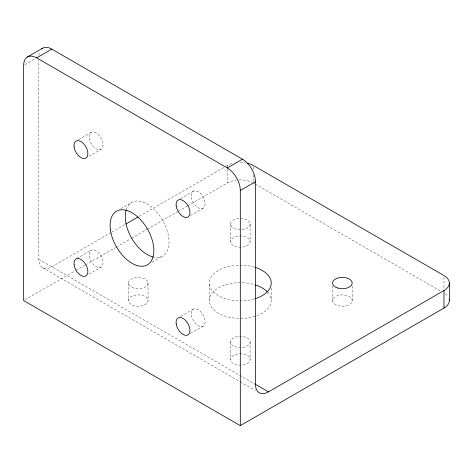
<?xml version="1.0" encoding="UTF-8"?>
<svg xmlns="http://www.w3.org/2000/svg" width="473" height="473" viewBox="0 0 473 473"><rect width="100%" height="100%" fill="white"/><g stroke="black" fill="none" stroke-linecap="round" stroke-linejoin="round"><path stroke-width="0.35" stroke-dasharray="2.37 1.77" d="M24.915 64.659L35.658 58.457M78.565 139.659L91.206 132.363M89.001 156.279L101.009 149.344M120.928 208.658L131.671 202.456M111.161 232.515L51.817 266.784A18.382 10.613 -60 0 1 38.816 259.275L38.816 60.319M111.799 232.148L125.203 224.409M139.245 216.309L225.396 166.567M226.029 166.2L227.306 165.461A18.382 10.613 0 0 1 233.006 163.226M76.673 258.625L91.206 250.229M180.645 198.595L193.28 191.299M24.915 299.823L75.237 270.775M75.875 270.402L84.821 265.241M85.459 264.868L115.489 247.533M116.127 247.16L130.826 238.676M131.464 238.309L146.801 229.458M147.44 229.086L177.47 211.75M178.108 211.378L187.054 206.216M187.692 205.844L227.306 182.974A18.382 10.613 0 0 1 236.541 180.089M89.001 274.145L101.009 267.215M190.448 215.576L203.083 208.28M151.874 262.255L162.617 256.053M180.645 316.461L193.28 309.165M190.448 333.441L203.083 326.145M253.309 182.974L254.586 183.713M255.225 184.08L440.765 291.202M38.816 259.275L255.473 384.36M42.623 267.694L239.527 381.374M240.166 381.741L255.455 390.574M443.964 276.995L443.964 289.399M352.19 285.964L352.19 300.556A9.803 5.658 0 0 1 337.48 305.457A9.803 5.658 0 0 1 337.48 295.655A9.803 5.658 0 0 1 352.19 300.556M332.578 285.964L332.578 300.556M271.254 288.152L271.254 300.556M253.309 166.922L253.309 169.842M253.309 174.951L253.309 181.514M250.111 224.107A9.803 5.658 0 0 1 235.406 229.015A9.803 5.658 0 0 1 235.406 219.206A9.803 5.658 0 0 1 250.111 224.107L250.111 241.62M250.111 341.973L250.111 359.486A9.803 5.658 0 0 1 235.406 364.393A9.803 5.658 0 0 1 235.406 354.584A9.803 5.658 0 0 1 250.111 359.486M230.505 224.107L230.505 241.62M230.505 341.973L230.505 359.486M227.306 165.461L227.306 168.382M227.306 169.109L227.306 182.974M254.521 267.174A30.946 17.868 0 0 0 209.362 283.043L209.362 300.556M148.037 283.043A9.803 5.658 0 0 1 133.327 287.945A9.803 5.658 0 0 1 133.327 278.142A9.803 5.658 0 0 1 148.037 283.043L148.037 300.556A9.803 5.658 0 0 1 133.327 305.457A9.803 5.658 0 0 1 133.327 295.655A9.803 5.658 0 0 1 148.037 300.556M128.425 283.043L128.425 300.556M254.521 298.912A30.946 17.868 0 0 1 209.362 283.043M267.795 292.349A30.946 17.868 0 0 1 245.209 318.199A30.946 17.868 0 0 1 209.752 297.724A30.946 17.868 0 0 1 254.521 284.687M126.291 209.551A30.946 17.868 60 0 1 162.617 220.323A30.946 17.868 60 0 1 153.784 257.164M240.308 162.351A18.382 10.613 0 0 1 245.286 162.747M239.042 179.894A18.382 10.613 0 0 1 252.085 182.33M445.081 293.757A18.382 10.613 0 0 1 447.836 296.34M38.869 55.317A18.382 10.613 60 0 1 39.726 51.634M234.661 346.603A9.803 5.658 0 0 0 250.075 342.487A9.803 5.658 0 0 0 236.187 336.841A9.803 5.658 0 0 0 234.661 346.603M234.661 246.25A9.803 5.658 0 0 0 250.075 242.129A9.803 5.658 0 0 0 236.187 236.488A9.803 5.658 0 0 0 234.661 246.25M191.352 197.211A9.803 5.658 60 0 0 202.627 208.498A9.803 5.658 60 0 0 200.57 193.652A9.803 5.658 60 0 0 191.352 197.211M191.352 315.077A9.803 5.658 60 0 0 202.627 326.364A9.803 5.658 60 0 0 200.57 311.518A9.803 5.658 60 0 0 191.352 315.077M89.279 256.147A9.803 5.658 60 0 0 100.548 267.434A9.803 5.658 60 0 0 98.496 252.588A9.803 5.658 60 0 0 89.279 256.147M89.279 138.282A9.803 5.658 60 0 0 100.548 149.563A9.803 5.658 60 0 0 98.496 134.716A9.803 5.658 60 0 0 89.279 138.282"/><path stroke-width="0.71" d="M36.652 57.883L227.306 167.962A18.382 10.613 60 0 1 240.308 190.477L240.308 425.641L23.65 300.556L23.65 65.392A18.382 10.613 60 0 1 36.652 57.883L51.817 49.127L242.472 159.206A18.382 10.613 60 0 1 255.473 181.721L255.473 384.36A18.382 10.613 -60 0 0 268.475 391.869L443.964 290.546A18.382 10.613 0 0 0 443.964 275.54L253.309 165.461A18.382 10.613 0 0 0 247.61 163.226M449.35 300.556L449.35 283.043M27.458 56.973L42.623 48.216M125.842 224.042L137.968 217.042M227.306 167.962L242.472 159.206M240.308 190.477L255.473 181.721M240.308 425.641L443.964 308.059A18.382 10.613 0 0 0 449.249 299.456M255.053 384.117L268.475 391.869M443.964 290.546L443.964 308.059M255.213 267.387A30.946 17.868 0 0 1 271.254 283.043A30.946 17.868 0 0 1 255.213 298.7M255.213 284.9A30.946 17.868 0 0 1 267.428 291.947M153.252 257.046A30.946 17.868 60 0 1 131.671 238.191A30.946 17.868 60 0 1 126.131 210.071M41.725 48.849A18.382 10.613 60 0 1 51.817 49.127M337.48 287.945A9.803 5.658 0 0 0 352.19 283.043A9.803 5.658 0 0 0 337.48 278.142A9.803 5.658 0 0 0 337.48 287.945M176.187 205.968A9.803 5.658 60 0 0 187.456 217.255A9.803 5.658 60 0 0 185.404 202.409A9.803 5.658 60 0 0 176.187 205.968M176.187 323.834A9.803 5.658 60 0 0 187.456 335.12A9.803 5.658 60 0 0 185.404 320.274A9.803 5.658 60 0 0 176.187 323.834M74.107 264.904A9.803 5.658 60 0 0 85.382 276.191A9.803 5.658 60 0 0 83.331 261.344A9.803 5.658 60 0 0 74.107 264.904M74.107 147.038A9.803 5.658 60 0 0 85.382 158.319A9.803 5.658 60 0 0 83.331 143.473A9.803 5.658 60 0 0 74.107 147.038M110.416 229.884A30.946 17.868 60 0 0 145.997 265.507A30.946 17.868 60 0 0 139.517 218.644A30.946 17.868 60 0 0 110.416 229.884"/></g></svg>
